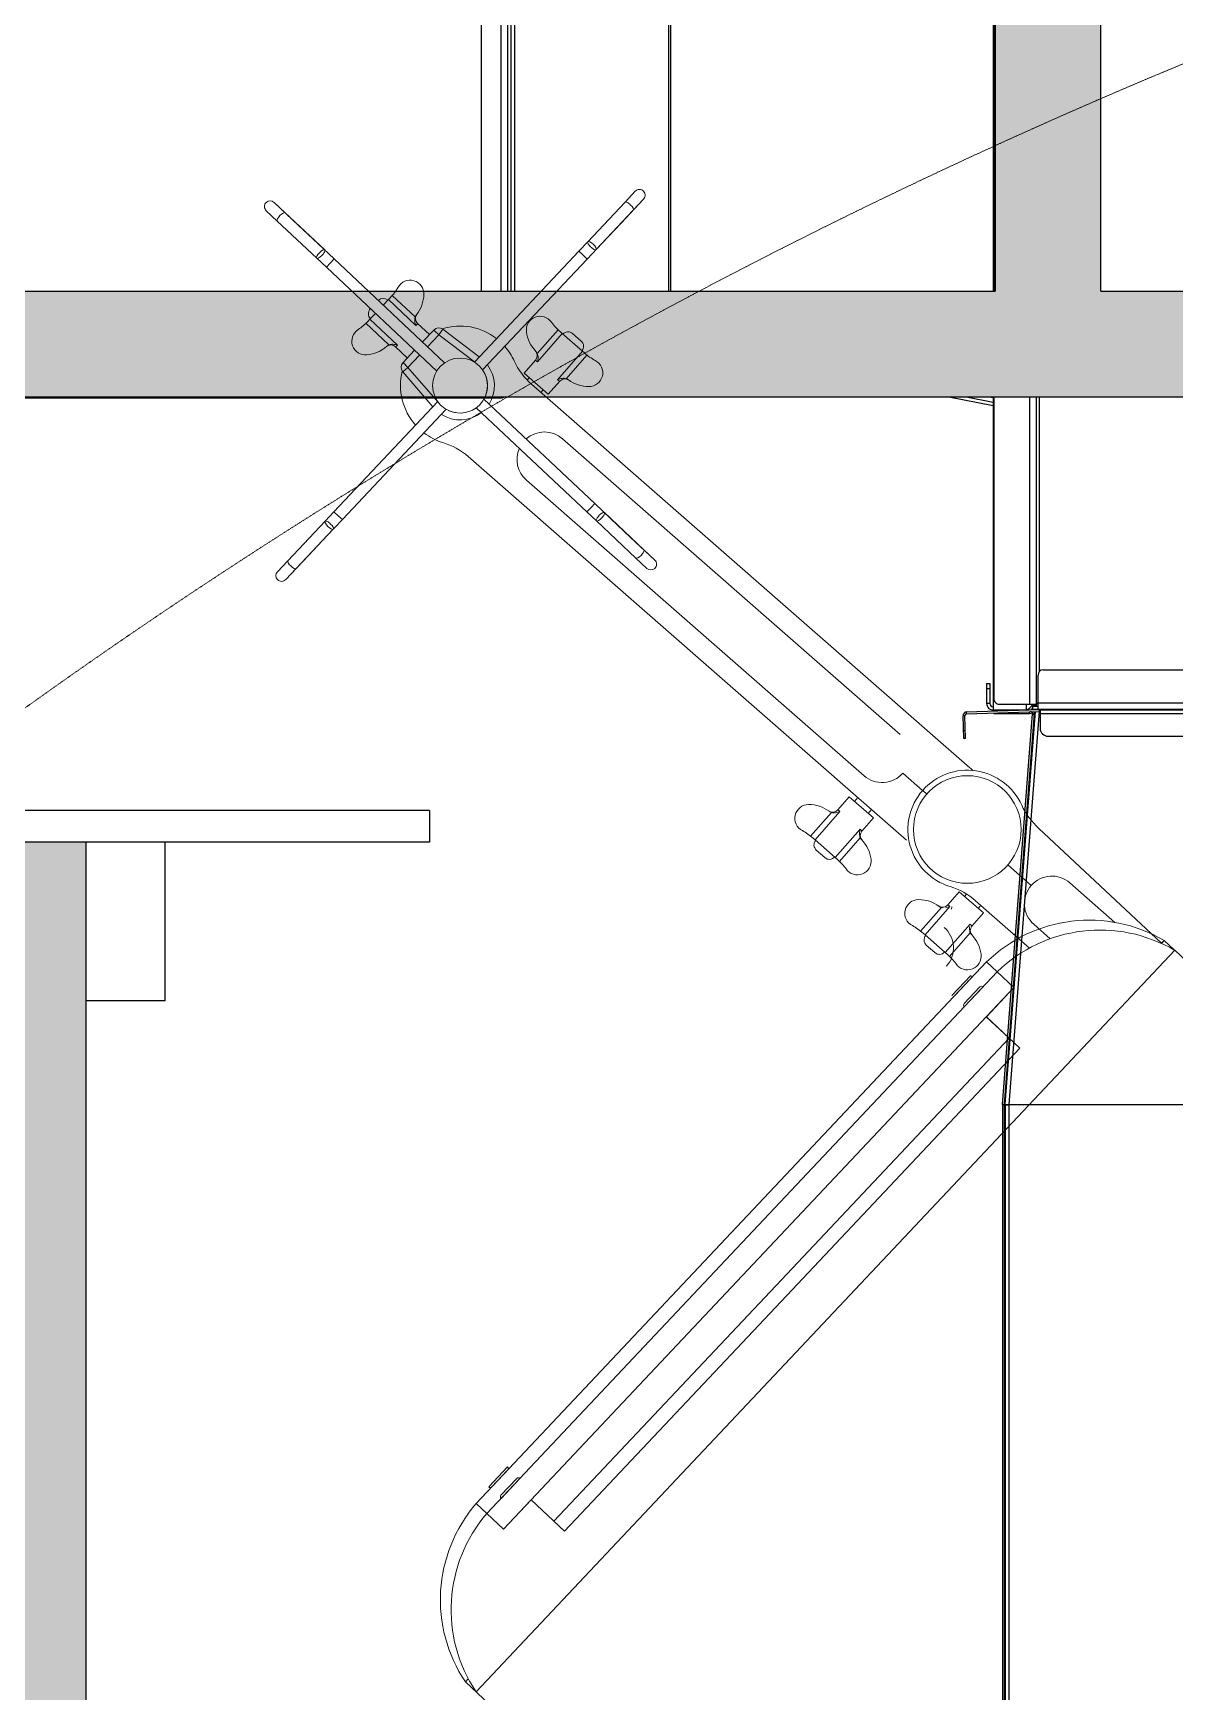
# Model space of a CAD drawing. Header units: millimetres. Extents: x 2822564 to 2991989, y -324396 to -253399.
# Drawn here: x 2848420 to 2848852, y -309666 to -309038 of the extents above; entities that cross this region are included whole.
import ezdxf

# ---------------------------------------------------------------- set-up
doc = ezdxf.new("R2010")
doc.units = ezdxf.units.MM
doc.linetypes.add('12017_XPLAN_GROUND$0$HIDDEN', pattern=[0.375, 0.25, -0.125])
doc.linetypes.add('DASHDOT', pattern=[1, 0.5, -0.25, 0, -0.25])
doc.layers.add('AX', color=1, linetype='DASHDOT')
doc.layers.add('LAF Detail', color=7, linetype='Continuous')
doc.layers.add('coton tak bazo', color=191, linetype='Continuous', lineweight=5)
doc.layers.add('KATCHIN', color=253, linetype='12017_XPLAN_GROUND$0$HIDDEN', lineweight=5)

# ---------------------------------------------------------------- blocks, each defined once
blk = doc.blocks.new('fff')
at = {"layer": 'coton tak bazo', "ltscale": 0.008414}
for p, q in [((-2.08707, 0.62831), (-2.07649, 0.61834)), ((-1.92445, 0.62975), (-1.93441, 0.61917))]:
    blk.add_line(p, q, dxfattribs=at)
at = {"layer": 'coton tak bazo', "ltscale": 0.003855}
for p, q in [((-2.08223, 0.62374), (-2.08707, 0.62831)), ((-2.08106, 0.47053), (-2.08563, 0.46568)), ((-1.92785, 0.47169), (-1.923, 0.46712))]:
    blk.add_line(p, q, dxfattribs=at)
at = {"layer": 'coton tak bazo', "ltscale": 0.013819}
for p, q in [((-1.94902, 0.61101), (-1.93265, 0.62839)), ((-1.94539, 0.60752), (-1.92901, 0.6249)), ((-2.06469, 0.48791), (-2.08106, 0.47053)), ((-2.06105, 0.48442), (-2.07743, 0.46704))]:
    blk.add_line(p, q, dxfattribs=at)
at = {"layer": 'coton tak bazo', "ltscale": 0.003829}
for p, q in [((-1.93265, 0.62839), (-1.92811, 0.63321)), ((-2.08572, 0.6201), (-2.09053, 0.62464)), ((-1.92436, 0.47532), (-1.91954, 0.47079)), ((-2.07743, 0.46704), (-2.08196, 0.46222))]:
    blk.add_line(p, q, dxfattribs=at)
at = {"layer": 'coton tak bazo', "ltscale": 0.003856}
blk.add_line((-1.92901, 0.6249), (-1.92445, 0.62975), dxfattribs=at)
at = {"layer": 'coton tak bazo', "ltscale": 0.01382}
for p, q in [((-2.06484, 0.60736), (-2.08223, 0.62374)), ((-2.06833, 0.60373), (-2.08572, 0.6201)), ((-1.94174, 0.4917), (-1.92436, 0.47532)), ((-1.94523, 0.48806), (-1.92785, 0.47169))]:
    blk.add_line(p, q, dxfattribs=at)
at = {"layer": 'coton tak bazo', "ltscale": 0.006954}
for p, q in [((-2.06774, 0.6101), (-2.07649, 0.61834)), ((-1.94265, 0.61042), (-1.93441, 0.61917)), ((-1.93891, 0.48903), (-1.93016, 0.48079)), ((-2.06372, 0.48159), (-2.07196, 0.47284))]:
    blk.add_line(p, q, dxfattribs=at)
at = {"layer": 'coton tak bazo', "ltscale": 0.005607}
for p, q in [((-2.06069, 0.60345), (-2.06774, 0.6101)), ((-1.9493, 0.60337), (-1.94265, 0.61042))]:
    blk.add_line(p, q, dxfattribs=at)
at = {"layer": 'coton tak bazo', "ltscale": 0.038803}
blk.add_line((-1.99897, 0.55798), (-1.953, 0.60678), dxfattribs=at)
at = {"layer": 'coton tak bazo', "ltscale": 0.003358}
for p, q in [((-1.953, 0.60678), (-1.94902, 0.61101)), ((-2.06411, 0.59975), (-2.06833, 0.60373))]:
    blk.add_line(p, q, dxfattribs=at)
at = {"layer": 'coton tak bazo', "ltscale": 0.001387}
for p, q in [((-1.95124, 0.60516), (-1.953, 0.60678)), ((-2.06248, 0.60151), (-2.06411, 0.59975)), ((-2.05884, 0.49027), (-2.05707, 0.48864)), ((-1.94759, 0.49392), (-1.94597, 0.49568))]:
    blk.add_line(p, q, dxfattribs=at)
at = {"layer": 'coton tak bazo', "ltscale": 0.038608}
blk.add_line((-2.01554, 0.55401), (-2.06411, 0.59975), dxfattribs=at)
at = {"layer": 'coton tak bazo', "ltscale": 0.00153}
for p, q in [((-2.06248, 0.60151), (-2.06069, 0.60345)), ((-2.05884, 0.49027), (-2.06078, 0.49206)), ((-1.94759, 0.49392), (-1.94938, 0.49197))]:
    blk.add_line(p, q, dxfattribs=at)
at = {"layer": 'coton tak bazo', "ltscale": 0.038664}
blk.add_line((-2.01206, 0.55765), (-2.06069, 0.60345), dxfattribs=at)
at = {"layer": 'coton tak bazo', "ltscale": 0.038835}
blk.add_line((-1.99531, 0.55452), (-1.9493, 0.60337), dxfattribs=at)
at = {"layer": 'coton tak bazo', "ltscale": 0.001529}
blk.add_line((-1.95124, 0.60516), (-1.9493, 0.60337), dxfattribs=at)
at = {"layer": 'coton tak bazo', "ltscale": 0.001907}
blk.add_line((-2.0368, 0.58548), (-2.03906, 0.58308), dxfattribs=at)
at = {"layer": 'coton tak bazo', "ltscale": 0.000658272}
for p, q in [((-2.03602, 0.58631), (-2.0368, 0.58548)), ((-2.04492, 0.57687), (-2.0457, 0.57604))]:
    blk.add_line(p, q, dxfattribs=at)
at = {"layer": 'coton tak bazo', "ltscale": 0.009625}
for p, q in [((-2.0368, 0.58548), (-2.0247, 0.57408)), ((-2.04492, 0.57687), (-2.03281, 0.56546)), ((-1.96025, 0.57054), (-1.97121, 0.55803)), ((-1.95134, 0.56274), (-1.9623, 0.55023)), ((-1.849, 0.3476), (-1.83804, 0.3601)), ((-1.8401, 0.33979), (-1.82914, 0.3523)), ((-1.80058, 0.30575), (-1.78963, 0.31826)), ((-1.79168, 0.29795), (-1.78072, 0.31047))]:
    blk.add_line(p, q, dxfattribs=at)
at = {"layer": 'coton tak bazo', "ltscale": 0.008026}
for p, q in [((-2.03509, 0.58735), (-2.025, 0.57785)), ((-2.04669, 0.57505), (-2.03659, 0.56554)), ((-1.96213, 0.57224), (-1.97127, 0.5618)), ((-1.94941, 0.5611), (-1.95855, 0.55067)), ((-1.85093, 0.34924), (-1.84179, 0.35967)), ((-1.83822, 0.33809), (-1.82907, 0.34852)), ((-1.80252, 0.30739), (-1.79338, 0.31783)), ((-1.78979, 0.29625), (-1.78066, 0.30669))]:
    blk.add_line(p, q, dxfattribs=at)
at = {"layer": 'coton tak bazo', "ltscale": 0.002026}
blk.add_line((-2.04252, 0.57942), (-2.04492, 0.57687), dxfattribs=at)
at = {"layer": 'coton tak bazo', "ltscale": 5.97837e-05}
blk.add_line((-2.04479, 0.58141), (-2.04472, 0.58149), dxfattribs=at)
at = {"layer": 'coton tak bazo'}
for p, q in [((-2.02512, 0.57739), (-2.02519, 0.57694)), ((-2.025, 0.57785), (-2.02512, 0.57739)), ((-2.02519, 0.57694), (-2.02521, 0.57651)), ((-2.02521, 0.57651), (-2.02519, 0.5761)), ((-2.02519, 0.5761), (-2.02512, 0.57554)), ((-2.02512, 0.57554), (-2.02501, 0.57502)), ((-2.02501, 0.57502), (-2.0247, 0.57408)), ((-2.03659, 0.56554), (-2.03614, 0.56569)), ((-2.03614, 0.56569), (-2.03569, 0.56578)), ((-2.03569, 0.56578), (-2.03527, 0.56583)), ((-2.03527, 0.56583), (-2.03485, 0.56584)), ((-2.03485, 0.56584), (-2.0343, 0.5658)), ((-2.0343, 0.5658), (-2.03377, 0.56572)), ((-2.03377, 0.56572), (-2.03281, 0.56546)), ((-1.97127, 0.5618), (-1.9711, 0.56136)), ((-1.97099, 0.55899), (-1.97121, 0.55803)), ((-1.9711, 0.56136), (-1.97099, 0.56092)), ((-1.97099, 0.56092), (-1.97093, 0.56049)), ((-1.97092, 0.55952), (-1.97099, 0.55899)), ((-1.97093, 0.56049), (-1.97091, 0.56008)), ((-1.97091, 0.56008), (-1.97092, 0.55952)), ((-1.96138, 0.55058), (-1.9623, 0.55023)), ((-1.96086, 0.55071), (-1.96138, 0.55058)), ((-1.96031, 0.5508), (-1.96086, 0.55071)), ((-1.95989, 0.55083), (-1.96031, 0.5508)), ((-1.95946, 0.55083), (-1.95989, 0.55083)), ((-1.95901, 0.55077), (-1.95946, 0.55083)), ((-1.95855, 0.55067), (-1.95901, 0.55077)), ((-1.84179, 0.35967), (-1.84133, 0.35956)), ((-1.84133, 0.35956), (-1.84088, 0.35951)), ((-1.84088, 0.35951), (-1.84045, 0.35951)), ((-1.84045, 0.35951), (-1.84003, 0.35954)), ((-1.84003, 0.35954), (-1.83948, 0.35962)), ((-1.83948, 0.35962), (-1.83896, 0.35976)), ((-1.83896, 0.35976), (-1.83804, 0.3601)), ((-1.82944, 0.35025), (-1.82942, 0.35081)), ((-1.82942, 0.35081), (-1.82936, 0.35134)), ((-1.82936, 0.35134), (-1.82914, 0.3523)), ((-1.82942, 0.34983), (-1.82944, 0.35025)), ((-1.82935, 0.34941), (-1.82942, 0.34983)), ((-1.82924, 0.34897), (-1.82935, 0.34941)), ((-1.82907, 0.34852), (-1.82924, 0.34897)), ((-1.79338, 0.31783), (-1.79292, 0.31772)), ((-1.79162, 0.31769), (-1.79107, 0.31778)), ((-1.79107, 0.31778), (-1.79055, 0.31792)), ((-1.79055, 0.31792), (-1.78963, 0.31826)), ((-1.78899, 0.31708), (-1.78877, 0.31805)), ((-1.78102, 0.30841), (-1.78101, 0.30897)), ((-1.781, 0.308), (-1.78102, 0.30841)), ((-1.78101, 0.30897), (-1.78094, 0.30951)), ((-1.78094, 0.30758), (-1.781, 0.308)), ((-1.78083, 0.30713), (-1.78094, 0.30758)), ((-1.78066, 0.30669), (-1.78083, 0.30713))]:
    blk.add_line(p, q, dxfattribs=at)
at = {"layer": 'coton tak bazo', "ltscale": 0.004149}
blk.add_line((-2.01877, 0.57006), (-2.02398, 0.57497), dxfattribs=at)
at = {"layer": 'coton tak bazo', "ltscale": 0.004195}
for p, q in [((-2.02181, 0.56683), (-2.01683, 0.57211)), ((-2.0196, 0.56475), (-2.01463, 0.57003))]:
    blk.add_line(p, q, dxfattribs=at)
at = {"layer": 'coton tak bazo', "ltscale": 0.00175}
for p, q in [((-2.01463, 0.57003), (-2.01683, 0.57211)), ((-2.0128, 0.57243), (-2.01463, 0.57003)), ((-2.02817, 0.55566), (-2.03046, 0.55368)), ((-2.02817, 0.55566), (-2.03037, 0.55773))]:
    blk.add_line(p, q, dxfattribs=at)
at = {"layer": 'coton tak bazo', "ltscale": 0.011441}
blk.add_line((-1.99893, 0.55803), (-2.01463, 0.57003), dxfattribs=at)
at = {"layer": 'coton tak bazo', "ltscale": 0.011621}
blk.add_line((-1.99684, 0.56024), (-2.0128, 0.57243), dxfattribs=at)
at = {"layer": 'coton tak bazo', "ltscale": 0.000658289}
for p, q in [((-1.96111, 0.57129), (-1.96025, 0.57054)), ((-1.80144, 0.3065), (-1.80058, 0.30575))]:
    blk.add_line(p, q, dxfattribs=at)
at = {"layer": 'coton tak bazo', "ltscale": 0.00685}
for p, q in [((-1.96025, 0.57054), (-1.95134, 0.56274)), ((-1.8401, 0.33979), (-1.849, 0.3476)), ((-1.80058, 0.30575), (-1.79168, 0.29795))]:
    blk.add_line(p, q, dxfattribs=at)
at = {"layer": 'coton tak bazo', "ltscale": 0.002917}
for p, q in [((-1.95191, 0.56726), (-1.9557, 0.57058)), ((-1.84844, 0.34308), (-1.84465, 0.33976))]:
    blk.add_line(p, q, dxfattribs=at)
at = {"layer": 'coton tak bazo', "ltscale": 0.004148}
blk.add_line((-2.02844, 0.55978), (-2.03366, 0.5647), dxfattribs=at)
at = {"layer": 'coton tak bazo', "ltscale": 0.004314}
for p, q in [((-2.03037, 0.55773), (-2.02526, 0.56316)), ((-2.02817, 0.55566), (-2.02306, 0.56109))]:
    blk.add_line(p, q, dxfattribs=at)
at = {"layer": 'coton tak bazo', "ltscale": 0.000657886}
blk.add_line((-1.95134, 0.56274), (-1.95049, 0.56199), dxfattribs=at)
at = {"layer": 'coton tak bazo', "ltscale": 0.01156}
blk.add_line((-2.01511, 0.54054), (-2.02817, 0.55566), dxfattribs=at)
at = {"layer": 'coton tak bazo', "ltscale": 0.004428}
for p, q in [((-1.97704, 0.55309), (-1.972, 0.55885)), ((-1.8233, 0.35724), (-1.82834, 0.35148)), ((-1.7855, 0.3247), (-1.79054, 0.31894)), ((-1.77489, 0.3154), (-1.77993, 0.30965))]:
    blk.add_line(p, q, dxfattribs=at)
at = {"layer": 'coton tak bazo', "ltscale": 0.011741}
blk.add_line((-2.0172, 0.53833), (-2.03046, 0.55368), dxfattribs=at)
at = {"layer": 'coton tak bazo', "ltscale": 0.008167}
for p, q in [((-1.97704, 0.55309), (-1.96643, 0.54379)), ((-1.8233, 0.35724), (-1.83391, 0.36654)), ((-1.7855, 0.3247), (-1.77489, 0.3154))]:
    blk.add_line(p, q, dxfattribs=at)
at = {"layer": 'coton tak bazo', "ltscale": 0.000811807}
blk.add_line((-1.97569, 0.55004), (-1.97477, 0.5511), dxfattribs=at)
at = {"layer": 'coton tak bazo', "ltscale": 0.14843}
blk.add_line((-1.97377, 0.54821), (-1.7808, 0.37925), dxfattribs=at)
at = {"layer": 'coton tak bazo', "ltscale": 0.004429}
for p, q in [((-1.96643, 0.54379), (-1.96138, 0.54955)), ((-1.83391, 0.36654), (-1.83895, 0.36078))]:
    blk.add_line(p, q, dxfattribs=at)
at = {"layer": 'coton tak bazo', "ltscale": 0.038571}
blk.add_line((-2.01508, 0.54058), (-2.06078, 0.49206), dxfattribs=at)
at = {"layer": 'coton tak bazo', "ltscale": 0.03879}
blk.add_line((-1.99476, 0.54164), (-1.94597, 0.49568), dxfattribs=at)
at = {"layer": 'coton tak bazo', "ltscale": 0.000879089}
blk.add_line((-1.9697, 0.54464), (-1.9687, 0.54578), dxfattribs=at)
at = {"layer": 'coton tak bazo', "ltscale": 0.038594}
blk.add_line((-2.01135, 0.53719), (-2.05707, 0.48864), dxfattribs=at)
at = {"layer": 'coton tak bazo', "ltscale": 0.038744}
blk.add_line((-1.99812, 0.53788), (-1.94938, 0.49197), dxfattribs=at)
at = {"layer": 'coton tak bazo', "ltscale": 0.114333}
for p, q in [((-1.81149, 0.39405), (-1.96013, 0.5242)), ((-1.97607, 0.506), (-1.82743, 0.37585))]:
    blk.add_line(p, q, dxfattribs=at)
at = {"layer": 'coton tak bazo', "ltscale": 0.148429}
blk.add_line((-1.80869, 0.34739), (-2.00166, 0.51636), dxfattribs=at)
at = {"layer": 'coton tak bazo', "ltscale": 0.0033}
for p, q in [((-2.06078, 0.49206), (-2.06469, 0.48791)), ((-1.94938, 0.49197), (-1.94523, 0.48806))]:
    blk.add_line(p, q, dxfattribs=at)
at = {"layer": 'coton tak bazo', "ltscale": 0.005608}
blk.add_line((-1.94597, 0.49568), (-1.93891, 0.48903), dxfattribs=at)
at = {"layer": 'coton tak bazo', "ltscale": 0.005609}
blk.add_line((-2.05707, 0.48864), (-2.06372, 0.48159), dxfattribs=at)
at = {"layer": 'coton tak bazo', "ltscale": 0.008443}
blk.add_line((-1.91954, 0.47079), (-1.93016, 0.48079), dxfattribs=at)
at = {"layer": 'coton tak bazo', "ltscale": 0.008444}
blk.add_line((-2.08196, 0.46222), (-2.07196, 0.47284), dxfattribs=at)
at = {"layer": 'coton tak bazo', "ltscale": 0.006708}
for p, q in [((-1.80164, 0.36935), (-1.81036, 0.37699)), ((-1.81036, 0.37699), (-1.80164, 0.36935))]:
    blk.add_line(p, q, dxfattribs=at)
at = {"layer": 'coton tak bazo', "ltscale": 0.001281}
for p, q in [((-1.83018, 0.36621), (-1.83164, 0.36455)), ((-1.82411, 0.36089), (-1.82557, 0.35923))]:
    blk.add_line(p, q, dxfattribs=at)
at = {"layer": 'coton tak bazo', "ltscale": 0.0014}
blk.add_line((-1.79981, 0.36777), (-1.80163, 0.36936), dxfattribs=at)
blk.add_line((-1.79981, 0.36777), (-1.80163, 0.36936), dxfattribs=at)
at = {"layer": 'coton tak bazo', "ltscale": 0.019085}
blk.add_line((-1.75043, 0.35263), (-1.69656, 0.30203), dxfattribs=at)
at = {"layer": 'coton tak bazo', "ltscale": 0.000657837}
blk.add_line((-1.849, 0.3476), (-1.84986, 0.34835), dxfattribs=at)
at = {"layer": 'coton tak bazo', "ltscale": 0.000658593}
blk.add_line((-1.83925, 0.33904), (-1.8401, 0.33979), dxfattribs=at)
at = {"layer": 'coton tak bazo', "ltscale": 0.007934}
for p, q in [((-1.76418, 0.33654), (-1.75387, 0.3275)), ((-1.75387, 0.3275), (-1.76418, 0.33654))]:
    blk.add_line(p, q, dxfattribs=at)
at = {"layer": 'coton tak bazo', "ltscale": 0.00079851}
for p, q in [((-1.78232, 0.32375), (-1.78323, 0.32271)), ((-1.77625, 0.31843), (-1.77716, 0.3174))]:
    blk.add_line(p, q, dxfattribs=at)
at = {"layer": 'coton tak bazo', "ltscale": 0.00582}
blk.add_line((-1.7368, 0.32862), (-1.71699, 0.31125), dxfattribs=at)
at = {"layer": 'coton tak bazo', "ltscale": 0.039792}
blk.add_line((-1.77834, 0.3208), (-1.75458, 0.29997), dxfattribs=at)
at = {"layer": 'coton tak bazo', "ltscale": 0.016327}
blk.add_line((-1.74548, 0.30405), (-1.75275, 0.31043), dxfattribs=at)
at = {"layer": 'coton tak bazo', "ltscale": 0.002916}
blk.add_line((-1.79623, 0.29792), (-1.80002, 0.30124), dxfattribs=at)
at = {"layer": 'coton tak bazo', "ltscale": 0.001048}
blk.add_line((-1.69657, 0.30202), (-1.69533, 0.30334), dxfattribs=at)
at = {"layer": 'coton tak bazo', "ltscale": 0.001009}
blk.add_line((-1.69656, 0.30203), (-1.69537, 0.3033), dxfattribs=at)
at = {"layer": 'coton tak bazo', "ltscale": 0.003672}
blk.add_line((-1.69533, 0.30334), (-1.69071, 0.29899), dxfattribs=at)
at = {"layer": 'coton tak bazo', "ltscale": 0.259584}
blk.add_line((-1.9982, -0.02758), (-1.69065, 0.29895), dxfattribs=at)
blk.add_line((-1.9982, -0.02758), (-1.69065, 0.29895), dxfattribs=at)
at = {"layer": 'coton tak bazo', "ltscale": 0.189583}
for p, q in [((-1.99815, 0.05536), (-1.77353, 0.29383)), ((-1.7688, 0.28948), (-1.99342, 0.05101)), ((-1.76147, 0.28257), (-1.98609, 0.0441))]:
    blk.add_line(p, q, dxfattribs=at)
at = {"layer": 'coton tak bazo', "ltscale": 0.000658264}
blk.add_line((-1.79168, 0.29795), (-1.79082, 0.2972), dxfattribs=at)
at = {"layer": 'coton tak bazo', "ltscale": 0.003716}
for p, q in [((-1.77353, 0.29383), (-1.76885, 0.28943)), ((-1.76885, 0.28943), (-1.77353, 0.29383))]:
    blk.add_line(p, q, dxfattribs=at)
at = {"layer": 'coton tak bazo', "ltscale": 0.303333}
for p, q in [((-1.69065, 0.29895), (-1.3091, -0.06044)), ((-2.00289, -0.02318), (-1.62134, -0.38257))]:
    blk.add_line(p, q, dxfattribs=at)
at = {"layer": 'coton tak bazo', "ltscale": 0.007}
for p, q in [((-1.78877, 0.27911), (-1.78048, 0.28792)), ((-1.77503, 0.28287), (-1.78332, 0.27407)), ((-1.99266, 0.06266), (-1.98437, 0.07146)), ((-1.97891, 0.06642), (-1.9872, 0.05761))]:
    blk.add_line(p, q, dxfattribs=at)
at = {"layer": 'coton tak bazo', "ltscale": 0.005833}
for p, q in [((-1.78735, 0.27916), (-1.78044, 0.28649)), ((-1.7688, 0.28948), (-1.76147, 0.28257)), ((-1.76147, 0.28257), (-1.7688, 0.28948)), ((-1.77645, 0.28283), (-1.78336, 0.27549)), ((-1.99123, 0.0627), (-1.98432, 0.07004)), ((-1.98033, 0.06637), (-1.98725, 0.05904)), ((-1.99342, 0.05101), (-1.98609, 0.0441)), ((-1.98609, 0.0441), (-1.99342, 0.05101))]:
    blk.add_line(p, q, dxfattribs=at)
at = {"layer": 'coton tak bazo', "ltscale": 0.010208}
for p, q in [((-1.76147, 0.28257), (-1.77356, 0.26973)), ((-1.98609, 0.0441), (-1.97399, 0.05694))]:
    blk.add_line(p, q, dxfattribs=at)
at = {"layer": 'coton tak bazo', "ltscale": 0.00795}
blk.add_line((-1.77361, 0.26968), (-1.76361, 0.26026), dxfattribs=at)
at = {"layer": 'coton tak bazo', "ltscale": 0.011667}
for p, q in [((-1.77356, 0.26973), (-1.75889, 0.2559)), ((-1.77356, 0.26972), (-1.75889, 0.2559)), ((-1.97399, 0.05694), (-1.95932, 0.04311)), ((-1.97398, 0.05694), (-1.95931, 0.04312))]:
    blk.add_line(p, q, dxfattribs=at)
at = {"layer": 'coton tak bazo', "ltscale": 0.084583}
for p, q in [((-1.76361, 0.26026), (-1.86382, 0.15386)), ((-1.75889, 0.2559), (-1.8591, 0.14951)), ((-1.95932, 0.04311), (-1.8591, 0.14951))]:
    blk.add_line(p, q, dxfattribs=at)
at = {"layer": 'coton tak bazo', "ltscale": 0.084544}
blk.add_line((-1.96399, 0.04752), (-1.86382, 0.15386), dxfattribs=at)
at = {"layer": 'coton tak bazo', "ltscale": 0.00372}
for p, q in [((-1.99815, 0.05536), (-1.99347, 0.05095)), ((-1.99347, 0.05095), (-1.99815, 0.05536))]:
    blk.add_line(p, q, dxfattribs=at)
at = {"layer": 'coton tak bazo', "ltscale": 0.001098}
blk.add_line((-2.00293, -0.02322), (-2.00162, -0.02184), dxfattribs=at)
at = {"layer": 'coton tak bazo', "ltscale": 0.00106}
blk.add_line((-2.00289, -0.02318), (-2.00163, -0.02184), dxfattribs=at)
at = {"layer": 'coton tak bazo'}
for centre, radius in [((-2.00526, 0.54764), 0.0121), ((-1.78199, 0.35215), 0.02369)]:
    blk.add_circle(centre, radius, dxfattribs=at)
for centre, radius, start, end in [((-2.0888, 0.62647), 0.00252, 133.84192, 226.66246), ((-2.0888, 0.62647), 0.00252, 46.76101, 133.92012), ((-1.92628, 0.63148), 0.00252, 43.84192, 136.66246), ((-1.92628, 0.63148), 0.00252, 316.761, 43.92012), ((-2.02724, 0.58797), 0.00607, 357.92187, 150.94531), ((-2.03913, 0.58301), 0.00302, 46.71341, 134.7652), ((-2.05536, 0.60452), 0.02656, 316.71341, 329.20206), ((-2.03644, 0.58831), 0.01528, 321.568, 357.92187), ((-2.04259, 0.57934), 0.00302, 136.71341, 226.71341), ((-2.02193, 0.57679), 0.00325, 141.59382, 161.0896), ((-2.02191, 0.57717), 0.00302, 142.5295, 226.71354), ((-1.97001, 0.5721), 0.00607, 34.56299, 187.58643), ((-2.04683, 0.56717), 0.00607, 122.48151, 275.50495), ((-2.06503, 0.59425), 0.02656, 304.22476, 316.71341), ((-2.03137, 0.58014), 0.00902, 317.75058, 325.00432), ((-2.00526, 0.54764), 0.02621, 120.77521, 121.09353), ((-2.01463, 0.57003), 0.00302, 52.60466, 136.71341), ((-2.00526, 0.54764), 0.02621, 52.21396, 107.432), ((-1.96089, 0.57332), 0.01528, 187.58643, 223.9403), ((-1.94361, 0.59127), 0.02656, 216.30625, 228.79489), ((-1.95769, 0.5683), 0.00302, 48.79489, 138.79489), ((-2.04772, 0.57633), 0.01528, 275.50495, 311.85887), ((-2.03573, 0.5625), 0.00302, 46.71341, 130.89721), ((-2.03536, 0.56253), 0.00325, 112.33857, 131.83143), ((-2.03926, 0.57176), 0.00902, 308.42044, 315.6792), ((-2.00526, 0.54764), 0.02621, 24.40188, 41.17942), ((-1.97428, 0.56084), 0.00302, 318.79476, 42.9788), ((-1.97423, 0.56046), 0.00325, 24.4187, 43.91448), ((-1.9539, 0.56498), 0.00302, 318.79488, 48.79489), ((-2.02817, 0.55566), 0.00302, 136.71341, 220.82216), ((-2.00526, 0.54764), 0.02621, 152.33635, 152.65239), ((-2.00526, 0.54764), 0.01512, 327.49291, 37.08559), ((-1.95385, 0.57096), 0.03024, 204.39922, 228.79482), ((-1.96514, 0.56471), 0.00902, 220.50398, 227.75773), ((-1.93299, 0.58198), 0.02656, 228.79489, 241.28353), ((-1.94851, 0.55327), 0.00607, 270.00334, 63.02679), ((-2.00526, 0.54764), 0.02621, 165.99844, 221.66254), ((-2.00526, 0.54764), 0.0121, 330.23358, 34.64616), ((-1.95649, 0.55712), 0.00902, 229.82911, 237.08786), ((-1.95911, 0.54756), 0.00302, 54.61109, 138.79489), ((-1.95949, 0.54756), 0.00325, 53.67687, 73.16973), ((-1.94851, 0.56248), 0.01528, 233.64943, 270.00334), ((-2.00526, 0.54764), 0.01512, 237.13043, 308.30165), ((-2.00526, 0.54764), 0.0121, 239.77594, 305.27152), ((-2.00526, 0.54764), 0.02621, 232.69729, 253.18653), ((-1.9681, 0.5151), 0.0121, 48.79386, 131.81273), ((-2.02158, 0.4936), 0.03024, 48.795, 73.19053), ((-1.9681, 0.5151), 0.0121, 156.05371, 228.79645), ((-1.92127, 0.46896), 0.00252, 313.84192, 46.66246), ((-2.08379, 0.46395), 0.00252, 136.76101, 223.92012), ((-2.08379, 0.46395), 0.00252, 223.84193, 316.66246), ((-1.92127, 0.46896), 0.00252, 226.76101, 313.92012), ((-1.81946, 0.38495), 0.0121, 228.79333, 318.79644), ((-1.78192, 0.35209), 0.02621, 24.365, 138.76075), ((-1.75751, 0.40588), 0.03539, 228.82058, 231.50339), ((-1.78192, 0.35209), 0.02621, 138.76213, 253.15514), ((-1.85183, 0.35707), 0.00607, 89.96921, 242.99265), ((-1.85184, 0.34786), 0.01528, 53.61529, 89.96921), ((-1.84123, 0.36278), 0.00302, 234.57696, 318.76075), ((-1.84085, 0.36278), 0.00325, 233.64274, 253.1356), ((-1.84386, 0.35322), 0.00902, 49.79497, 57.05372), ((-1.7305, 0.37537), 0.03024, 204.365, 228.76075), ((-1.86737, 0.32838), 0.02656, 48.76075, 61.2494), ((-1.83521, 0.34563), 0.00902, 40.46985, 47.72359), ((-1.82607, 0.34949), 0.00302, 138.76062, 222.94467), ((-1.84645, 0.34536), 0.00302, 138.76076, 228.76076), ((-1.82612, 0.34986), 0.00325, 204.38457, 223.88034), ((-1.83947, 0.33702), 0.01528, 7.5523, 43.90616), ((-1.84266, 0.34203), 0.00302, 228.76076, 318.76075), ((-1.85675, 0.31907), 0.02656, 36.27211, 48.76075), ((-1.83034, 0.33823), 0.00607, 214.52885, 7.5523), ((-1.74478, 0.31953), 0.0121, 48.76076, 138.76075), ((-1.79827, 0.29806), 0.03024, 48.76079, 73.15647), ((-1.74478, 0.31953), 0.0121, 138.76024, 228.76127), ((-1.80342, 0.31522), 0.00607, 90.00334, 243.02679), ((-1.80342, 0.30601), 0.01528, 53.64948, 90.00334), ((-1.79282, 0.32094), 0.00302, 234.61098, 318.79502), ((-1.79244, 0.32093), 0.00325, 233.6753, 253.17107), ((-1.79545, 0.31137), 0.00902, 49.83206, 57.0858), ((-1.81894, 0.28652), 0.02656, 48.79489, 61.28353), ((-1.80018, 0.29996), 0.0121, 318.79385, 48.79593), ((-1.78678, 0.30379), 0.00902, 40.50192, 47.76067), ((-1.77765, 0.30765), 0.00302, 138.79488, 222.97869), ((-1.72824, 0.2473), 0.06493, 59.59167, 134.22295), ((-1.72352, 0.24294), 0.06493, 59.5922, 134.22348), ((-1.79803, 0.30351), 0.00302, 138.79488, 228.79489), ((-1.7777, 0.30803), 0.00325, 204.42005, 223.91291), ((-1.79104, 0.29518), 0.01528, 7.58643, 43.94036), ((-1.79424, 0.30019), 0.00302, 228.79489, 318.79489), ((-1.80832, 0.27722), 0.02656, 36.30625, 48.79489), ((-1.78192, 0.29639), 0.00607, 214.56299, 7.58643), ((-1.78117, 0.28718), 0.00101, 316.71288, 46.71288), ((-1.77572, 0.28214), 0.00101, 46.71341, 136.71341), ((-1.77572, 0.28214), 0.00101, 46.71341, 136.71341), ((-1.78263, 0.2748), 0.00101, 136.71341, 226.71341), ((-1.78263, 0.2748), 0.00101, 136.71341, 226.71341), ((-1.98506, 0.07073), 0.00101, 316.71288, 46.71288), ((-1.9796, 0.06568), 0.00101, 46.71341, 136.71341), ((-1.9796, 0.06568), 0.00101, 46.71341, 136.71341), ((-1.99197, 0.06339), 0.00101, 226.71288, 316.71288), ((-1.98651, 0.05834), 0.00101, 136.71341, 226.71341), ((-1.98651, 0.05834), 0.00101, 136.71341, 226.71341), ((-1.94899, 0.01293), 0.06493, 139.20281, 213.83409), ((-1.94427, 0.00858), 0.06493, 139.20334, 213.83462)]:
    blk.add_arc(centre, radius, start, end, dxfattribs=at)
for centre, major_axis, start_param, end_param in [((-1.93083, 0.62665), (-0.00182, 0.00175), 4.666969, 6.286614), ((-2.08397, 0.62192), (0.00175, 0.00182), 0.003429, 3.145021), ((-1.93083, 0.62665), (0.00182, -0.00175), 0.003429, 1.525376), ((-2.06659, 0.60555), (0.00175, 0.00182), 0.003429, 3.145021), ((-2.06659, 0.60555), (0.00175, 0.00182), 4.666969, 6.286614), ((-1.9472, 0.60926), (0.00182, -0.00175), 3.145021, 4.666969), ((-1.9472, 0.60926), (0.00182, -0.00175), 0.003429, 3.145021), ((-1.9472, 0.60926), (0.00182, -0.00175), 4.666969, 6.286614), ((-2.06659, 0.60555), (0.00175, 0.00182), 3.145021, 4.666969), ((-1.94349, 0.48988), (-0.00175, -0.00182), 4.666969, 6.286614), ((-1.94349, 0.48988), (-0.00175, -0.00182), 0.003429, 3.145021), ((-1.94349, 0.48988), (-0.00175, -0.00182), 3.145021, 4.666969), ((-2.06287, 0.48616), (-0.00182, 0.00175), 0.003429, 3.145021), ((-2.06287, 0.48616), (-0.00182, 0.00175), 4.666969, 6.286614), ((-2.06287, 0.48616), (-0.00182, 0.00175), 3.145021, 4.666969), ((-1.92611, 0.47351), (0.00175, 0.00182), 4.666969, 6.286614), ((-2.07924, 0.46878), (-0.00182, 0.00175), 0.003429, 3.145021), ((-1.92611, 0.47351), (-0.00175, -0.00182), 0.003429, 1.525376)]:
    blk.add_ellipse(centre, major_axis=major_axis, ratio=0.319365, start_param=start_param, end_param=end_param, dxfattribs=at)
blk = doc.blocks.new('Surgery Zone')
at = {"layer": 'KATCHIN', "color": 85, "ltscale": 1.1, "true_color": 0x58ba48}
blk.add_circle((1610637.8, -562746.67, 0), 2200, dxfattribs=at)
at = {"layer": 'coton tak bazo', "xscale": 860.0000000000005, "yscale": 860.0000000000005, "zscale": 860.0000000000005, "rotation": 180}
blk.add_blockref('fff', (1610029.19, -564186.88, 0), dxfattribs=at)
blk = doc.blocks.new('LAF')
at = {"layer": 'LAF Detail'}
h = blk.add_hatch(color=1, dxfattribs=at)
h.dxf.hatch_style = 1
h.paths.add_polyline_path([(1750, 1297.5), (-1750, 1297.5), (-1750, 1257.5), (1750, 1257.5)])
h.paths.add_polyline_path([(-1257.5, 1750), (-1297.5, 1750), (-1297.5, 1297.5), (-1257.5, 1297.5)])
h.paths.add_polyline_path([(1297.5, 1750), (1257.5, 1750), (1257.5, 1297.5), (1297.5, 1297.5)])
h.paths.add_polyline_path([(1297.5, -1297.5), (1257.5, -1297.5), (1257.5, -1750), (1297.5, -1750)])
h.paths.add_polyline_path([(1750, -1257.5), (-1750, -1257.5), (-1750, -1297.5), (1750, -1297.5)])
h.paths.add_polyline_path([(-1257.5, -1297.5), (-1297.5, -1297.5), (-1297.5, -1750), (-1257.5, -1750)])
h.paths.add_polyline_path([(2764.71, 1882.33), (2614.71, 1882.33), (2614.71, 1842.33), (2068.71, 1842.33), (2068.71, 1882.33), (1918.71, 1882.33), (1918.71, 567.33), (2068.71, 567.33), (2068.71, 604.83), (2182.96, 604.83), (2182.96, 609.83), (2062.96, 609.83), (2062.96, 637.33), (2182.96, 637.33), (2182.96, 607.33), (2614.71, 607.33), (2614.71, 567.33), (2764.71, 567.33)])
h.paths.add_polyline_path([(1958.71, 1802.33), (2724.71, 1802.33), (2724.71, 913.33), (2182.96, 913.33), (2182.96, 883.33), (2062.96, 883.33), (2062.96, 913.33), (1958.71, 913.33)], flags=16)
h.paths.add_polyline_path([(1958.91, 1526.82, 1), (1964.01, 1526.82, 1)], flags=0)
h.paths.add_polyline_path([(1958.91, 1314.57, 1), (1964.01, 1314.57, 1)], flags=0)
h.paths.add_polyline_path([(2150.96, 1529.42), (2151.96, 1529.42, -1), (2151.96, 1524.22), (2150.96, 1524.22, -1)], flags=0)
h.paths.add_polyline_path([(2148.91, 1526.82, -1), (2154.01, 1526.82, -1)], flags=0)
h.paths.add_polyline_path([(2150.96, 1317.17), (2151.96, 1317.17, -1), (2151.96, 1311.97), (2150.96, 1311.97, -1)], flags=0)
h.paths.add_polyline_path([(2154.01, 1314.57, -1), (2148.91, 1314.57, -1)], flags=0)
h.paths.add_polyline_path([(1999.98, 1717.61), (2001.48, 1718.93, -1), (2004.92, 1715.03), (2003.42, 1713.71, -1)], flags=0)
h.paths.add_polyline_path([(2257.9, 1477.7), (2257.9, 1478.7, -1), (2263.1, 1478.7), (2263.1, 1477.7, -1)], flags=0)
h.paths.add_polyline_path([(2257.9, 1363.7, -1), (2263.1, 1363.7), (2263.1, 1362.7, -1), (2257.9, 1362.7)], flags=0)
h.paths.add_polyline_path([(2562.37, 1106.33), (2724.71, 1249.45), (2724.71, 1249.67), (2562.11, 1106.33)], flags=0)
h.paths.add_polyline_path([(2556.83, 1105.18), (2557.03, 1105.18), (2557.18, 1105.31, 0.093249)], flags=0)
h.paths.add_polyline_path([(2308.71, 1100.33), (2551.52, 1100.33), (2555.34, 1103.7), (2555.34, 1104.33, -0.414214), (2557.34, 1106.33), (2557.34, 1105.18, 0.12943), (2555.34, 1104.33), (2555.34, 1100.36), (2552.46, 1097.83), (2544.7, 1097.83), (2544.7, 1096.58), (2326.67, 1096.58), (2307.71, 1096.58, 0.414214), (2306.46, 1095.33), (2306.46, 1036.7, 0.080761), (2306.53, 1036.3), (2306.52, 1036.3), (2330.51, 914.08), (2357.47, 914.08), (2544.09, 914.08), (2544.09, 913.83), (2544.09, 913.33), (2543.74, 913.33), (2419.62, 913.83), (2365.97, 913.83), (2357.56, 914.08), (2357.56, 913.33), (2357.47, 913.33), (2357.47, 914.08), (2327.52, 914.08), (2303.53, 1036.3), (1958.71, 1036.3), (1958.71, 1036.89), (2302.96, 1036.89), (2302.96, 1096.58), (2326.46, 1096.58), (2326.46, 1097.83), (2308.71, 1097.83)], flags=0)
h.paths.add_polyline_path([(2305.21, 1036.7, 0.09518), (2305.39, 1035.77, 0.113938), (2303.61, 1035.86), (2305.21, 1036.1)], flags=0)
h.paths.add_polyline_path([(2257.9, 1592.7), (2257.9, 1593.7, -1), (2263.1, 1593.7), (2263.1, 1592.7, -1)], flags=0)
h.paths.add_polyline_path([(2058.09, 1768.83), (2059.59, 1770.16, -1), (2063.03, 1766.26), (2061.53, 1764.93, -1)], flags=0)
h.paths.add_polyline_path([(2263.1, 1248.7), (2263.1, 1247.7, -1), (2257.9, 1247.7), (2257.9, 1248.7, -1)], flags=0)
h.paths.add_polyline_path([(2444.03, 1411.71, 0.956183), (2444.03, 1429.69, -0.066402)], flags=0)
h.paths.add_polyline_path([(2426.83, 1429.7), (2427.63, 1429.7, 0.022091), (2426.83, 1429.66, 11.266721), (2426.83, 1411.7), (2427.63, 1411.7, -0.022091), (2426.83, 1411.73, -11.266721)], flags=0)
h.paths.add_polyline_path([(2426.63, 1420.7, -1), (2326.63, 1420.7, -1)], flags=0)
h.paths.add_polyline_path([(2339.47, 1461.36, -1), (2332.47, 1461.36, -1)], flags=0)
h.paths.add_polyline_path([(2338.47, 1461.36, -1), (2333.47, 1461.36, -1)], flags=0)
h.paths.add_polyline_path([(2339.47, 1380.04, -1), (2332.47, 1380.04, -1)], flags=0)
h.paths.add_polyline_path([(2338.47, 1380.04, -1), (2333.47, 1380.04, -1)], flags=0)
h.paths.add_polyline_path([(2340.96, 1529.42), (2341.96, 1529.42, -1), (2341.96, 1524.22), (2340.96, 1524.22, -1)], flags=0)
h.paths.add_polyline_path([(2344.01, 1526.82, -1), (2338.91, 1526.82, -1)], flags=0)
h.paths.add_polyline_path([(2257.9, 1692.7), (2257.9, 1693.7, -1), (2263.1, 1693.7), (2263.1, 1692.7, -1)], flags=0)
h.paths.add_polyline_path([(2340.96, 1317.17), (2341.96, 1317.17, -1), (2341.96, 1311.97), (2340.96, 1311.97, -1)], flags=0)
h.paths.add_polyline_path([(2344.01, 1314.57, -1), (2338.91, 1314.57, -1)], flags=0)
h.paths.add_polyline_path([(1948.71, 1862.33, -1), (1962.71, 1862.33, -1)], flags=16)
h.paths.add_polyline_path([(2263.1, 1133.7), (2263.1, 1132.7, -1), (2257.9, 1132.7), (2257.9, 1133.7, -1)], flags=0)
h.paths.add_polyline_path([(2420.79, 1461.36, -1), (2413.79, 1461.36, -1)], flags=0)
h.paths.add_polyline_path([(2419.79, 1461.36, -1), (2414.79, 1461.36, -1)], flags=0)
h.paths.add_polyline_path([(2420.79, 1380.04, -1), (2413.79, 1380.04, -1)], flags=0)
h.paths.add_polyline_path([(2419.79, 1380.04, -1), (2414.79, 1380.04, -1)], flags=0)
h.paths.add_polyline_path([(2257.9, 1792.7), (2257.9, 1793.7, -1), (2263.1, 1793.7), (2263.1, 1792.7, -1)], flags=0)
h.paths.add_polyline_path([(2551.52, 1100.33, 0.016832), (2552.03, 1099.11), (2552.06, 1099.08), (2551.94, 1099.08), (2551.94, 1099.03), (2551.95, 1099.04, -0.00829)], flags=0)
h.paths.add_polyline_path([(2327.37, 1109.93), (2329.37, 1109.93, -1), (2329.37, 1104.73), (2327.37, 1104.73, -1)], flags=0)
h.paths.add_polyline_path([(2490.15, 1477.7), (2490.15, 1478.7, -1), (2495.35, 1478.7), (2495.35, 1477.7, -1)], flags=0)
h.paths.add_polyline_path([(2490.15, 1363.7, -1), (2495.35, 1363.7), (2495.35, 1362.7, -1), (2490.15, 1362.7)], flags=0)
h.paths.add_polyline_path([(2394.04, 1109.93), (2396.04, 1109.93, -1), (2396.04, 1104.73), (2394.04, 1104.73, -1)], flags=0)
h.paths.add_polyline_path([(1958.71, 873.33), (2310.71, 873.33), (2310.71, 647.33), (1958.71, 647.33)], flags=16)
h.paths.add_polyline_path([(2490.15, 1592.7), (2490.15, 1593.7, -1), (2495.35, 1593.7), (2495.35, 1592.7, -1)], flags=0)
h.paths.add_polyline_path([(2490.15, 1248.7, -1), (2495.35, 1248.7), (2495.35, 1247.7, -1), (2490.15, 1247.7)], flags=0)
h.paths.add_polyline_path([(2530.96, 1529.42), (2531.96, 1529.42, -1), (2531.96, 1524.22), (2530.96, 1524.22, -1)], flags=0)
h.paths.add_polyline_path([(2534.01, 1526.82, -1), (2528.91, 1526.82, -1)], flags=0)
h.paths.add_polyline_path([(2530.96, 1317.17), (2531.96, 1317.17, -1), (2531.96, 1311.97), (2530.96, 1311.97, -1)], flags=0)
h.paths.add_polyline_path([(2534.01, 1314.57, -1), (2528.91, 1314.57, -1)], flags=0)
h.paths.add_polyline_path([(2490.15, 1692.7), (2490.15, 1693.7, -1), (2495.35, 1693.7), (2495.35, 1692.7, -1)], flags=0)
h.paths.add_polyline_path([(2460.71, 1109.93), (2462.71, 1109.93, -1), (2462.71, 1104.73), (2460.71, 1104.73, -1)], flags=0)
h.paths.add_polyline_path([(2495.35, 1133.7), (2495.35, 1132.7, -1), (2490.15, 1132.7), (2490.15, 1133.7, -1)], flags=0)
h.paths.add_polyline_path([(2490.15, 1792.7), (2490.15, 1793.7, -1), (2495.35, 1793.7), (2495.35, 1792.7, -1)], flags=0)
h.paths.add_polyline_path([(2527.37, 1109.93), (2529.37, 1109.93, -1), (2529.37, 1104.73), (2527.37, 1104.73, -1)], flags=0)
h.paths.add_polyline_path([(2322.71, 860.33), (2350.71, 860.33), (2350.71, 873.33), (2724.71, 873.33), (2724.71, 647.33), (2350.71, 647.33), (2350.71, 660.33), (2322.71, 660.33, -0.414214), (2320.71, 662.33), (2320.71, 858.33, -0.414214)], flags=16)
h.paths.add_polyline_path([(2561.78, 1122.17), (2563.28, 1123.49, -1), (2566.72, 1119.59), (2565.22, 1118.27, -1)], flags=0)
h.paths.add_polyline_path([(2353.84, 820.33), (2353.84, 860.33), (2353.71, 820.33)], flags=0)
h.paths.add_polyline_path([(2578.89, 1095.33, -1), (2573.79, 1095.33, -1)], flags=0)
h.paths.add_polyline_path([(2619.89, 1173.4), (2621.39, 1174.72, -1), (2624.83, 1170.82), (2623.33, 1169.5, -1)], flags=0)
h.paths.add_polyline_path([(2392.27, 858.81), (2392.27, 662.33), (2392.24, 661.94), (2392, 660.73), (2391.45, 660.48), (2391.68, 660.66), (2391.88, 660.91), (2392.04, 661.21), (2392.17, 661.56), (2392.24, 661.94), (2392.27, 662.33), (2392.27, 858.33), (2392.24, 858.72), (2392, 859.92), (2391.85, 859.99)], flags=0)
h.paths.add_polyline_path([(2383.41, 818.33), (2383.24, 818.33), (2383.24, 702.33), (2383.21, 701.94), (2382.97, 700.73), (2382.09, 700.33), (2381.91, 700.33), (2382.17, 700.36), (2382.42, 700.48), (2382.65, 700.66), (2382.85, 700.91), (2383.01, 701.21), (2383.14, 701.56), (2383.21, 701.94), (2383.24, 702.33), (2383.24, 818.33), (2383.21, 818.72), (2382.97, 819.92), (2382.82, 819.99)], flags=0)
h.paths.add_polyline_path([(2623.33, 1770.16), (2624.83, 1768.83, -1), (2621.39, 1764.93), (2619.89, 1766.26, -1)], flags=0)
h.paths.add_polyline_path([(2678, 1224.62), (2679.51, 1225.95, -1), (2682.94, 1222.04), (2681.44, 1220.72, -1)], flags=0)
h.paths.add_polyline_path([(2720.96, 1529.42), (2721.96, 1529.42, -1), (2721.96, 1524.22), (2720.96, 1524.22, -1)], flags=0)
h.paths.add_polyline_path([(2724.01, 1526.82, -1), (2718.91, 1526.82, -1)], flags=0)
h.paths.add_polyline_path([(2720.96, 1317.17), (2721.96, 1317.17, -1), (2721.96, 1311.97), (2720.96, 1311.97, -1)], flags=0)
h.paths.add_polyline_path([(2724.01, 1314.57, -1), (2718.91, 1314.57, -1)], flags=0)
h.paths.add_polyline_path([(2681.44, 1718.93), (2682.94, 1717.61, -1), (2679.51, 1713.71), (2678, 1715.03, -1)], flags=0)
h.paths.add_polyline_path([(2665.39, 1096.04), (2667.26, 1092.84, 0.483498), (2670.39, 1095.33, 0.867202)], flags=0)
h.paths.add_polyline_path([(1962.71, 587.33, -1), (1948.71, 587.33, -1)], flags=16)
h.paths.add_polyline_path([(2537.32, 819.35), (2537.32, 818.35, -1), (2532.12, 818.35), (2532.12, 819.35, -1)], flags=0)
h.paths.add_polyline_path([(2537.27, 818.85, -1), (2532.17, 818.85, -1)], flags=0)
h.paths.add_polyline_path([(2720.71, 1862.33, -1), (2734.71, 1862.33, -1)], flags=16)
h.paths.add_polyline_path([(2537.32, 761.08), (2537.32, 760.08, -1), (2532.12, 760.08), (2532.12, 761.08, -1)], flags=0)
h.paths.add_polyline_path([(2537.27, 760.58, -1), (2532.17, 760.58, -1)], flags=0)
h.paths.add_polyline_path([(2537.32, 702.8), (2537.32, 701.8, -1), (2532.12, 701.8), (2532.12, 702.8, -1)], flags=0)
h.paths.add_polyline_path([(2537.27, 702.3, -1), (2532.17, 702.3, -1)], flags=0)
h.paths.add_polyline_path([(2734.71, 587.33, -1), (2720.71, 587.33, -1)], flags=16)
h.paths.add_polyline_path([(1297.5, 1257.5), (1257.5, 1257.5), (1257.5, -1257.5), (1297.5, -1257.5)])
h.paths.add_polyline_path([(-1257.5, 1257.5), (-1297.5, 1257.5), (-1297.5, -1257.5), (-1257.5, -1257.5)])
at = {"layer": 'LAF Detail', "color": 3, "linetype": 'Continuous', "lineweight": 25}
for p, q in [((1918.71, 1882.33), (1918.71, 567.33)), ((1958.71, 1802.33), (1958.71, 913.33)), ((1918.21, 1100.03), (1918.21, 1372.33)), ((1958.71, 1107.83), (2308.71, 1107.83)), ((1918.21, 1102.03), (1918.71, 1102.03)), ((1918.71, 1100.03), (1918.21, 1100.03)), ((1958.71, 1100.33), (2551.52, 1100.33)), ((1958.71, 1097.83), (2551.94, 1097.83)), ((1958.71, 1096.58), (2326.46, 1096.58)), ((2306.46, 1095.33), (1958.71, 1095.33)), ((1958.71, 1036.89), (2305.21, 1036.89)), ((2306.52, 1036.3), (1958.71, 1036.3)), ((1918.71, 930.87), (1915.42, 914.08)), ((1789.32, 925.23), (1797.92, 925.51)), ((1789.34, 924.54), (1789.32, 925.23)), ((1789.34, 924.54), (1797.94, 924.81)), ((1792.32, 925.33), (1792.34, 924.63)), ((1797.94, 924.81), (1797.92, 925.51)), ((1798.66, 924.14), (1799.36, 924.16)), ((1798.66, 924.14), (1799.55, 896.55)), ((1799.36, 924.16), (1800.25, 896.57)), ((1918.71, 924.38), (1916.69, 914.08)), ((1798.84, 913.83), (1798.99, 913.83)), ((1798.84, 913.83), (1798.84, 900.33)), ((1799.06, 911.83), (1798.84, 911.83)), ((1799.69, 913.83), (1800.09, 913.83)), ((1800.09, 911.83), (1799.76, 911.83)), ((1800.09, 901.58), (1800.09, 914.08)), ((1918.71, 914.08), (1800.09, 914.08)), ((1802.3, 911.83), (1802.3, 897.83)), ((1810.09, 916.58), (1802.59, 916.58)), ((1802.59, 915.33), (1802.59, 916.58)), ((1810.09, 915.33), (1802.59, 915.33)), ((1918.71, 913.83), (1804.3, 913.83)), ((1808.09, 915.33), (1808.09, 916.58)), ((1810.09, 916.58), (1810.09, 915.33)), ((1918.71, 915.63), (1918.41, 914.08)), ((2062.96, 914.08), (1958.71, 914.08)), ((2062.96, 913.83), (1958.71, 913.83)), ((2062.96, 913.33), (1958.71, 913.33)), ((1650.56, 910.58), (1297.5, 910.58)), ((1650.56, 909.88), (1297.5, 909.88)), ((1650.54, 909.58), (1297.5, 909.58)), ((1650.69, 908.18), (1297.5, 908.18)), ((1650.24, 909.73), (1650.24, 909.88)), ((1650.54, 611.58), (1650.54, 909.58)), ((1650.56, 909.88), (1650.56, 910.58)), ((1650.61, 909.87), (1650.67, 910.57)), ((1650.61, 909.87), (1650.61, 908.18)), ((1650.61, 909.87), (1650.69, 909.87)), ((1650.67, 910.57), (1798.69, 899.19)), ((1650.69, 910.57), (1650.69, 612.3)), ((1650.89, 910.56), (1650.71, 908.16)), ((1799.55, 896.72), (1650.71, 908.16)), ((1650.81, 909.55), (1799.5, 898.11)), ((1650.83, 909.86), (1798.64, 898.49)), ((1650.85, 909.54), (1650.85, 909.86)), ((1798.29, 898.52), (1798.34, 899.22)), ((1798.62, 898.18), (1798.62, 898.49)), ((1798.69, 899.19), (1798.64, 898.49)), ((1798.84, 900.33), (1799.43, 900.33)), ((1802.3, 901.58), (1800.09, 901.58)), ((1800.34, 899.08), (1802.3, 899.08)), ((1800.34, 622.08), (1800.34, 899.08)), ((1801.59, 899.08), (1801.59, 897.12)), ((1801.69, 897.83), (1801.69, 899.08)), ((1918.71, 900.33), (1802.3, 900.33)), ((1790.17, 893.32), (1790.17, 625.42)), ((1800.17, 896.32), (1793.17, 896.32)), ((1798.35, 896.67), (1798.35, 896.32)), ((1799.55, 896.67), (1798.35, 896.67)), ((1798.62, 896.32), (1798.62, 896.67)), ((1798.77, 896.32), (1798.77, 622.42)), ((1799.55, 896.55), (1800.25, 896.57)), ((1800.17, 898.12), (1800.34, 898.03)), ((1800.17, 896.57), (1800.17, 622.42)), ((1800.17, 896.32), (1800.17, 622.42)), ((1800.24, 897.12), (1813.34, 897.12)), ((1918.71, 897.83), (1801.59, 897.83)), ((1802.59, 897.4), (1802.59, 897.12)), ((1802.84, 897.12), (1802.84, 624.03)), ((1814.71, 896.58), (1918.71, 896.58)), ((1815.34, 895.12), (1815.34, 626.03)), ((1800.17, 878.47), (1800.17, 883.37)), ((1800.17, 883.37), (1800.17, 878.47)), ((1800.17, 883.37), (1800.17, 883.37)), ((1800.17, 878.47), (1800.17, 878.47)), ((1958.71, 873.33), (2310.71, 873.33)), ((1958.71, 873.33), (1958.71, 647.33))]:
    blk.add_line(p, q, dxfattribs=at)
at = {"layer": 'LAF Detail', "color": 1, "linetype": 'Continuous', "lineweight": 25}
for p, q in [((1750, 1127.5), (1750, 1427.5)), ((1762, 1127.5), (1762, 1427.5)), ((1690, 1227.5), (1690, 1257.5)), ((1690, 1227.5), (1750, 1227.5)), ((1762, 1127.5), (1750, 1127.5))]:
    blk.add_line(p, q, dxfattribs=at)
at = {"layer": 'LAF Detail', "color": 7, "linetype": 'Continuous', "lineweight": 25}
blk.add_line((-1750, 1257.5), (1750, 1257.5), dxfattribs=at)
at = {"layer": 'LAF Detail', "color": 3, "linetype": 'Continuous', "lineweight": 25, "flags": 128}
for points in [[(1650.85, 909.82), (1651.66, 909.62), (1651.94, 909.46)], [(1797.91, 898.24), (1797.91, 898.39), (1797.92, 898.55)], [(1800.17, 883.37), (1800.17, 884.34), (1800.17, 885.17), (1800.17, 885.72), (1800.17, 885.92), (1800.17, 885.72), (1800.17, 885.17), (1800.17, 884.34), (1800.17, 883.37)], [(1800.17, 878.47), (1800.17, 877.49), (1800.17, 876.66), (1800.17, 876.11), (1800.17, 875.92), (1800.17, 876.11), (1800.17, 876.66), (1800.17, 877.49), (1800.17, 878.47)]]:
    blk.add_lwpolyline(points, dxfattribs=at)
at = {"layer": 'LAF Detail', "color": 3, "linetype": 'Continuous', "lineweight": 25}
for centre, radius, start, end in [((1920.71, 1100.58), 2.5, 192.54212, 216.8699), ((1797.96, 924.11), 1.4, 1.85301, 91.85301), ((1797.96, 924.11), 0.7, 1.85301, 91.85301), ((1802.59, 914.08), 2.5, 90, 180), ((1802.59, 914.08), 1.25, 90, 180), ((1804.3, 911.83), 2, 90, 180), ((1649.49, 909.69), 0.757, 351.27266, 14.141), ((1650.58, 908.5), 0.351, 85.28685, 97.74005), ((1650.56, 909.18), 1.4, 85.60301, 90), ((1650.56, 909.18), 0.7, 85.60301, 90), ((1797.12, 898.31), 0.713, 354.17564, 19.95768), ((1798.74, 899.89), 1.4, 265.60301, 301.85301), ((1798.74, 899.89), 0.7, 265.60301, 1.85301), ((1801.34, 900.33), 2.5, 180, 204.97471), ((1804.47, 903.38), 4.74, 202.33032, 242.65649), ((1801.34, 900.33), 1.25, 196.58147, 270), ((1793.17, 893.32), 3, 90, 180), ((1801.67, 897.03), 1.01, 5.20769, 51.99766), ((1813.34, 895.12), 2, 0, 90)]:
    blk.add_arc(centre, radius, start, end, dxfattribs=at)

msp = doc.modelspace()

# ---------------------------------------------------------------- block references
at = {"layer": 'AX', "rotation": 180}
msp.add_blockref('Surgery Zone', (4460335.08, -873829.25, 0), dxfattribs=at)

# ---------------------------------------------------------------- next in the draw order: block references
at = {"color": 1, "rotation": 89.99999999999999}
msp.add_blockref('LAF', (2849697.28, -311094.37), dxfattribs=at)

doc.saveas('drawing.dxf')
